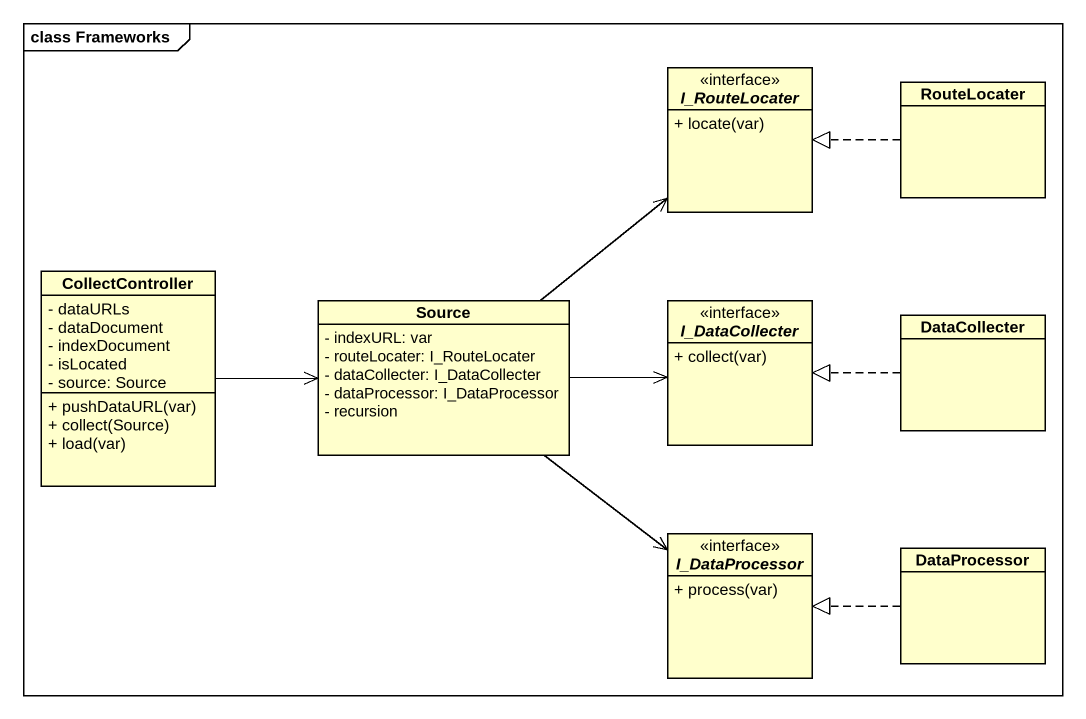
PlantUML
@startuml
mainframe class Frameworks
hide circle
hide empty members
skinparam classAttributeIconSize 0
interface I_RouteLocater {
  + locate(var)
}
class RouteLocater
class CollectController {
  - dataURLs
  - dataDocument
  - indexDocument
  - isLocated
  - source: Source
  + pushDataURL(var)
  + collect(Source)
  + load(var)
}
class Source {
  - indexURL: var
  - routeLocater: I_RouteLocater
  - dataCollecter: I_DataCollecter
  - dataProcessor: I_DataProcessor
  - recursion
}
interface I_DataCollecter {
  + collect(var)
}
class DataCollecter
interface I_DataProcessor {
  + process(var)
}
class DataProcessor
RouteLocater .left.|> I_RouteLocater
CollectController -right-> Source
Source -up-> I_RouteLocater
Source -right-> I_DataCollecter
Source --> I_DataProcessor
DataCollecter .left.|> I_DataCollecter
DataProcessor .left.|> I_DataProcessor
@enduml
